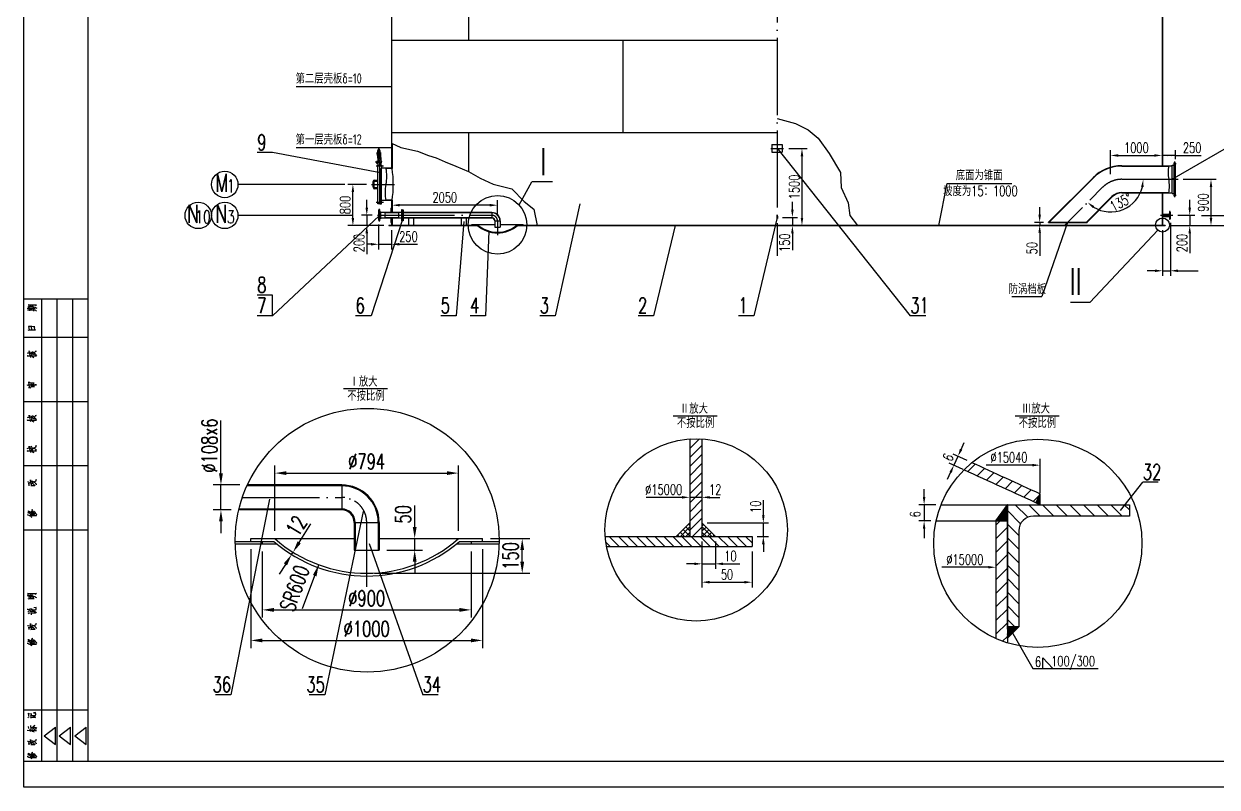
# Model space of a CAD drawing. Extents: x -15084 to 90401, y -39089 to 9274.
# Drawn here: x 56801 to 75370, y -14575 to -2695 of the extents above; entities that cross this region are included whole.
import ezdxf

# ---------------------------------------------------------------- set-up
doc = ezdxf.new("R2010")
doc.units = 0
doc.header["$LTSCALE"] = 40
doc.header["$MEASUREMENT"] = 0
doc.linetypes.add('DASHDOT-M', pattern=[36, 30, -3, 0, -3])
doc.linetypes.add('DASHDOT-S', pattern=[14, 10, -2, 0, -2])
doc.layers.get('0').update_dxf_attribs({"linetype": 'CONTINUOUS'})
for name, color, linetype in [('CDR_DIM', 7, 'CONTINUOUS'), ('CDR_DWG1', 4, 'CONTINUOUS'), ('CDR_DWG2', 2, 'CONTINUOUS'), ('CDR_DWG3', 1, 'DASHDOT-M'), ('CDR_TEXT', 7, 'CONTINUOUS')]:
    doc.layers.add(name, color=color, linetype=linetype)
doc.styles.add('HZ', font='romans.shx', dxfattribs={"width": 0.7, "height": 160, "bigfont": 'HZ.shx'})
pattern_1 = [(45, (21758.69, -14633.43), (-106.066, 106.066), [])]
pattern_2 = [(45, (21758.68667, -14633.43083), (-0.07071067812, 0.07071067812), []), (135, (21758.68667, -14633.43083), (-0.07071067812, -0.07071067812), [])]

# ---------------------------------------------------------------- blocks, each defined once
blk = doc.blocks.new('TUQA')
at = {"color": 4, "linetype": 'Continuous'}
for p, q in [((-25, 180), (0, 180)), ((-18, 0), (-18, 180)), ((0, 165), (-24.85, 165)), ((0, 140), (-24.85, 140)), ((0, 115), (-24.85, 115)), ((0, 90), (-24.85, 90)), ((0, 20), (-24.85, 20)), ((0, 0), (-25, 0))]:
    blk.add_line(p, q, dxfattribs=at)
at = {"color": 7, "linetype": 'Continuous'}
for p, q in [((-12, 0), (-12, 180)), ((-6, 0), (-6, 180))]:
    blk.add_line(p, q, dxfattribs=at)
at = {"color": 1, "linetype": 'Continuous'}
for p, q in [((-17.08, 10), (-12.71, 13.35)), ((-17.08, 10), (-12.71, 6.65)), ((-12.71, 6.65), (-12.71, 13.35)), ((-11.26, 10), (-6.89, 13.35)), ((-11.26, 10), (-6.89, 6.65)), ((-6.89, 6.65), (-6.89, 13.35)), ((-5.11, 10), (-0.75, 13.35)), ((-5.11, 10), (-0.75, 6.65)), ((-0.75, 6.65), (-0.75, 13.35))]:
    blk.add_line(p, q, dxfattribs=at)
at = {"color": 7, "linetype": 'Continuous'}
for points in [[(-23.7, 176.39), (-23.53, 176.44), (-23.53, 176.44), (-21.25, 176.36)], [(-23.3, 176.96), (-22.98, 177.03), (-22.98, 177.03), (-22.33, 177.03), (-22.33, 177.03), (-21.63, 177.01), (-21.63, 177.01), (-21.2, 176.96), (-21.2, 176.96), (-20.73, 176.83), (-20.73, 176.83), (-20.44, 176.69), (-20.44, 176.69), (-20, 176.41)], [(-22.95, 177.03), (-23.09, 177.78), (-23.09, 177.78), (-23.18, 177.7), (-23.18, 177.7), (-22.27, 177.7), (-22.27, 177.7), (-22.22, 177.7), (-22.22, 177.7), (-20.9, 177.73), (-20.9, 177.73), (-20.41, 177.7), (-20.41, 177.7), (-20.12, 177.68), (-20.12, 177.68), (-20.03, 177.65), (-20.03, 177.65), (-20.41, 177.28), (-20.41, 177.28), (-20.15, 177.63)], [(-22.74, 175.3), (-22.92, 176.76)], [(-22.22, 177.06), (-22.3, 177.48)], [(-21.46, 177.01), (-21.46, 177.06), (-21.46, 177.06), (-21.55, 177.45)], [(-21.08, 175.22), (-21.31, 176.76), (-21.31, 176.76), (-21.34, 176.69), (-21.34, 176.69), (-21.25, 176.59)], [(-20.99, 176.19), (-20.64, 176.46), (-20.64, 176.46), (-20.5, 176.46), (-20.5, 176.46), (-20.76, 176.36)], [(-23.53, 175.69), (-23.35, 175.74), (-23.35, 175.74), (-21.17, 175.74)], [(-22.25, 175.77), (-22.33, 176.21)], [(-21.75, 175.79), (-21.84, 176.19)], [(-20.9, 175.79), (-20.76, 175.77), (-20.76, 175.77), (-20.47, 175.57), (-20.47, 175.57), (-20.26, 175.4), (-20.26, 175.4), (-20.12, 175.22)], [(-23.27, 167.87), (-22.98, 167.92), (-22.98, 167.92), (-22.33, 167.94), (-22.33, 167.94), (-21.66, 167.97), (-21.66, 167.97), (-21.57, 167.97), (-21.57, 167.97), (-21.11, 167.97), (-21.11, 167.97), (-20.5, 167.97), (-20.5, 167.97), (-20.7, 167.97), (-20.7, 167.97), (-20.88, 168.93), (-20.88, 168.93), (-20.67, 169.13), (-20.67, 169.13), (-20.93, 169.18), (-20.93, 169.18), (-21.28, 169.18), (-21.28, 169.18), (-21.95, 169.21), (-21.95, 169.21), (-22.65, 169.23), (-22.65, 169.23), (-23.24, 169.23), (-23.24, 169.23), (-23.15, 169.26), (-23.15, 169.26), (-22.95, 167.94)], [(-21.9, 167.97), (-22.07, 168.93), (-22.07, 168.93), (-22.1, 168.83), (-22.1, 168.83), (-21.98, 168.61)], [(-23.65, 157.77), (-23.5, 157.87), (-23.5, 157.87), (-23.53, 157.84), (-23.53, 157.84), (-20.09, 157.84), (-20.09, 157.84), (-20.35, 157.82), (-20.35, 157.82), (-20.64, 157.84)], [(-23.59, 158.83), (-23.3, 159.01), (-23.3, 159.01), (-23.18, 159.03), (-23.18, 159.03), (-23.09, 159.01)], [(-22.65, 158.41), (-22.89, 159.8), (-22.89, 159.8), (-22.92, 159.7), (-22.92, 159.7), (-22.83, 159.5)], [(-22.68, 158.91), (-22.51, 158.88), (-22.51, 158.88), (-21.81, 158.46), (-21.81, 158.46), (-21.78, 158.41), (-21.78, 158.41), (-21.98, 159.18)], [(-22.62, 158.21), (-22.45, 157.25)], [(-22.42, 157.87), (-21.95, 157.64), (-21.95, 157.64), (-21.6, 157.47), (-21.6, 157.47), (-21.34, 157.32), (-21.34, 157.32), (-21.08, 157.12)], [(-22.36, 159.33), (-22.22, 159.3), (-22.22, 159.3), (-21.78, 159.01), (-21.78, 159.01), (-21.75, 158.98), (-21.75, 158.98), (-21.46, 158.76), (-21.46, 158.76), (-21.17, 158.51), (-21.17, 158.51), (-20.9, 158.24)], [(-22.22, 157.87), (-21.87, 158.19)], [(-21.78, 159.5), (-21.57, 159.43), (-21.57, 159.43), (-21.11, 159.13), (-21.11, 159.13), (-20.82, 158.83), (-20.82, 158.83), (-20.5, 158.51), (-20.5, 158.51), (-20.26, 158.24), (-20.26, 158.24), (-20.09, 158.02)], [(-20.99, 159.03), (-20.5, 159.53), (-20.5, 159.53), (-20.26, 159.63), (-20.26, 159.63), (-20.55, 159.48)], [(-23.68, 146.41), (-23.38, 146.56), (-23.38, 146.56), (-23.18, 146.61)], [(-23.18, 145.52), (-22.92, 145.52), (-22.92, 145.52), (-22.71, 145.47), (-22.71, 145.47), (-22.51, 145.42), (-22.51, 145.42), (-22.36, 145.37)], [(-22.86, 145.52), (-23.03, 147.75), (-23.03, 147.75), (-23.12, 147.7), (-23.12, 147.7), (-22.65, 147.4)], [(-22.77, 146.51), (-22.71, 146.56), (-22.71, 146.56), (-20.06, 146.54), (-20.06, 146.54), (-20.32, 146.49), (-20.32, 146.49), (-20.64, 146.54)], [(-21.2, 147.11), (-21.05, 147.21), (-21.05, 147.21), (-22.45, 147.36), (-22.45, 147.36), (-22.33, 147.4), (-22.33, 147.4), (-22.13, 145.84)], [(-22.39, 145.74), (-22.13, 145.79), (-22.13, 145.79), (-20.85, 145.89), (-20.85, 145.89), (-21.08, 145.87), (-21.08, 145.87), (-21.2, 147.11), (-21.2, 147.11), (-21.23, 146.96), (-21.23, 146.96), (-21.17, 146.69)], [(-21.66, 146.09), (-21.78, 146.98)], [(-22.65, 133.41), (-22.89, 134.8), (-22.89, 134.8), (-22.92, 134.7), (-22.92, 134.7), (-22.83, 134.5)], [(-20.99, 134.03), (-20.5, 134.53), (-20.5, 134.53), (-20.26, 134.63), (-20.26, 134.63), (-20.55, 134.48)], [(-23.65, 132.77), (-23.5, 132.87), (-23.5, 132.87), (-23.53, 132.84), (-23.53, 132.84), (-20.09, 132.84), (-20.09, 132.84), (-20.35, 132.82), (-20.35, 132.82), (-20.64, 132.84)], [(-23.59, 133.83), (-23.3, 134.01), (-23.3, 134.01), (-23.18, 134.03), (-23.18, 134.03), (-23.09, 134.01)], [(-22.68, 133.91), (-22.51, 133.88), (-22.51, 133.88), (-21.81, 133.46), (-21.81, 133.46), (-21.78, 133.41), (-21.78, 133.41), (-21.98, 134.18)], [(-22.62, 133.21), (-22.45, 132.25)], [(-22.42, 132.87), (-21.95, 132.64), (-21.95, 132.64), (-21.6, 132.47), (-21.6, 132.47), (-21.34, 132.32), (-21.34, 132.32), (-21.08, 132.12)], [(-22.36, 134.33), (-22.22, 134.3), (-22.22, 134.3), (-21.78, 134.01), (-21.78, 134.01), (-21.75, 133.98), (-21.75, 133.98), (-21.46, 133.76), (-21.46, 133.76), (-21.17, 133.51), (-21.17, 133.51), (-20.9, 133.24)], [(-22.22, 132.87), (-21.87, 133.19)], [(-21.78, 134.5), (-21.57, 134.43), (-21.57, 134.43), (-21.11, 134.13), (-21.11, 134.13), (-20.82, 133.83), (-20.82, 133.83), (-20.5, 133.51), (-20.5, 133.51), (-20.26, 133.24), (-20.26, 133.24), (-20.09, 133.02)], [(-23.65, 121.81), (-23.38, 121.96), (-23.38, 121.96), (-23.21, 122.01), (-23.21, 122.01), (-23.03, 122.01)], [(-23.65, 120.79), (-23.47, 120.92), (-23.47, 120.92), (-23.53, 120.87), (-23.53, 120.87), (-20.09, 120.87), (-20.09, 120.87), (-20.29, 120.82), (-20.29, 120.82), (-20.58, 120.87)], [(-22.71, 121.44), (-22.92, 122.7), (-22.92, 122.7), (-22.95, 122.6), (-22.95, 122.6), (-22.89, 122.48)], [(-22.68, 121.21), (-22.48, 120.27)], [(-22.51, 122.23), (-22.19, 122.53), (-22.19, 122.53), (-22.04, 122.6), (-22.04, 122.6), (-21.87, 122.7)], [(-22.51, 121.76), (-22.27, 121.74), (-22.27, 121.74), (-21.87, 121.49), (-21.87, 121.49), (-21.57, 121.31), (-21.57, 121.31), (-21.46, 121.21)], [(-22.48, 120.87), (-22.07, 120.72), (-22.07, 120.72), (-21.72, 120.55), (-21.72, 120.55), (-21.4, 120.37), (-21.4, 120.37), (-21.11, 120.17)], [(-22.33, 120.89), (-21.95, 121.24)], [(-22.07, 122.21), (-21.84, 122.23), (-21.84, 122.23), (-21.43, 122.08), (-21.43, 122.08), (-21.11, 121.93), (-21.11, 121.93), (-20.85, 121.76), (-20.85, 121.76), (-20.64, 121.61), (-20.64, 121.61), (-20.44, 121.46), (-20.44, 121.46), (-20.26, 121.29), (-20.26, 121.29), (-20.09, 121.07)], [(-21.66, 121.54), (-21.6, 121.61), (-21.6, 121.61), (-20.26, 122.48), (-20.26, 122.48), (-20.23, 122.95), (-20.23, 122.95), (-20.32, 122.5), (-20.32, 122.5), (-20.44, 122.38)], [(-23.62, 108.88), (-23.27, 108.83), (-23.27, 108.83), (-22.8, 108.68), (-22.8, 108.68), (-22.3, 108.49), (-22.3, 108.49), (-21.98, 108.34), (-21.98, 108.34), (-21.75, 108.24), (-21.75, 108.24), (-21.55, 108.14)], [(-22.95, 107.25), (-23.09, 108.24), (-23.09, 108.24), (-23.18, 108.14), (-23.18, 108.14), (-22.16, 108.02), (-22.16, 108.02), (-22.16, 108.14), (-22.16, 108.14), (-22.04, 107.4), (-22.04, 107.4), (-22.3, 107.35), (-22.3, 107.35), (-21.98, 107.4), (-21.98, 107.4), (-20.67, 107.37)], [(-22.25, 108.49), (-22.42, 109.6), (-22.42, 109.6), (-22.45, 109.48), (-22.45, 109.48), (-22.39, 109.28)], [(-22.3, 109.11), (-22.13, 109.11), (-22.13, 109.11), (-21.66, 109.01), (-21.66, 109.01), (-21.4, 108.91), (-21.4, 108.91), (-21.17, 108.81), (-21.17, 108.81), (-20.96, 108.68), (-20.96, 108.68), (-20.76, 108.54), (-20.76, 108.54), (-20.55, 108.36), (-20.55, 108.36), (-20.41, 108.16), (-20.41, 108.16), (-20.26, 107.97), (-20.26, 107.97), (-20.2, 107.82), (-20.2, 107.82), (-20.15, 107.67)], [(-21.87, 108.36), (-21.84, 108.44), (-21.84, 108.44), (-20.26, 109.21), (-20.26, 109.21), (-20.23, 109.68), (-20.23, 109.68), (-20.32, 109.23), (-20.32, 109.23), (-20.5, 109.11)], [(-20.55, 107.3), (-21.34, 108.07)], [(-23.06, 96.71), (-23.03, 96.81), (-23.03, 96.81), (-23.15, 97.55), (-23.15, 97.55), (-23.21, 97.5), (-23.21, 97.5), (-22.8, 97.26), (-22.8, 97.26), (-22.45, 97.03), (-22.45, 97.03), (-22.22, 96.83), (-22.22, 96.83), (-22.01, 96.61), (-22.01, 96.61), (-21.81, 96.39), (-21.81, 96.39), (-21.69, 96.24)], [(-22.77, 96.61), (-22.74, 96.71), (-22.74, 96.71), (-21.69, 97.68), (-21.69, 97.68), (-21.72, 98), (-21.72, 98), (-21.72, 97.68), (-21.72, 97.68), (-21.84, 97.55)], [(-23.68, 96.04), (-23.5, 96.02), (-23.5, 96.02), (-23.03, 95.79), (-23.03, 95.79), (-22.98, 95.79), (-22.98, 95.79), (-22.62, 95.59), (-22.62, 95.59), (-22.33, 95.42), (-22.33, 95.42), (-22.1, 95.25), (-22.1, 95.25), (-21.9, 95.1)], [(-23.62, 96.93), (-23.18, 96.76), (-23.18, 96.76), (-22.83, 96.61), (-22.83, 96.61), (-22.57, 96.44), (-22.57, 96.44), (-22.51, 96.41), (-22.51, 96.41), (-22.3, 96.29)], [(-22.68, 95.69), (-20.12, 95.69), (-20.12, 95.69), (-20.35, 95.64), (-20.35, 95.64), (-20.79, 95.69)], [(-22.6, 96.07), (-20.9, 96.07), (-20.9, 96.07), (-21.11, 96.04), (-21.11, 96.04), (-21.25, 96.07)], [(-21.98, 97.03), (-21.9, 97.01), (-21.9, 97.01), (-21.87, 96.98), (-21.87, 96.98), (-21.63, 96.74), (-21.63, 96.74), (-21.43, 96.54), (-21.43, 96.54), (-21.28, 96.36)], [(-21.63, 97.23), (-21.52, 97.18), (-21.52, 97.18), (-21.46, 97.16), (-21.46, 97.16), (-21.17, 96.88), (-21.17, 96.88), (-21.14, 96.83), (-21.14, 96.83), (-20.99, 96.69), (-20.99, 96.69), (-20.85, 96.49), (-20.85, 96.49), (-20.7, 96.29)], [(-21.28, 97.45), (-21.08, 97.38), (-21.08, 97.38), (-20.79, 97.11), (-20.79, 97.11), (-20.55, 96.86), (-20.55, 96.86), (-20.41, 96.61), (-20.41, 96.61), (-20.23, 96.36), (-20.23, 96.36), (-20.12, 96.14), (-20.12, 96.14), (-20.06, 95.97)], [(-23.27, 64.61), (-23.3, 64.63), (-23.3, 64.63), (-23.38, 65.55), (-23.38, 65.55), (-23.5, 65.4), (-23.5, 65.4), (-23.3, 65.4), (-23.3, 65.4), (-21.14, 65.38), (-21.14, 65.38), (-20.73, 65.38), (-20.73, 65.38), (-20.44, 65.38), (-20.44, 65.38), (-20.12, 65.33), (-20.12, 65.33), (-20.64, 64.91)], [(-22.42, 64.61), (-22.42, 64.66), (-22.42, 64.66), (-22.54, 65.21), (-22.54, 65.21), (-22.57, 65.13), (-22.57, 65.13), (-22.54, 65.06)], [(-21.69, 64.56), (-21.72, 64.61), (-21.72, 64.61), (-21.81, 65.18), (-21.81, 65.18), (-21.84, 65.08), (-21.84, 65.08), (-21.75, 64.98)], [(-23.59, 64.51), (-23.27, 64.59), (-23.27, 64.59), (-22.6, 64.59), (-22.6, 64.59), (-22.04, 64.56), (-22.04, 64.56), (-21.6, 64.49), (-21.6, 64.49), (-21.2, 64.36), (-21.2, 64.36), (-20.76, 64.16), (-20.76, 64.16), (-20.44, 63.97), (-20.44, 63.97), (-20.2, 63.74), (-20.2, 63.74), (-20.15, 63.67)], [(-23.27, 63.3), (-22.95, 63.37), (-22.95, 63.37), (-21.02, 63.4), (-21.02, 63.4), (-21.25, 63.35), (-21.25, 63.35), (-21.28, 63.4), (-21.28, 63.4), (-21.37, 63.82), (-21.37, 63.82), (-21.11, 63.97), (-21.11, 63.97), (-21.23, 63.99), (-21.23, 63.99), (-22.19, 64.02), (-22.19, 64.02), (-23.15, 64.02), (-23.15, 64.02), (-23.03, 64.06), (-23.03, 64.06), (-23, 63.97), (-23, 63.97), (-22.95, 63.4)], [(-22.16, 63.42), (-22.25, 63.79), (-22.25, 63.79), (-22.25, 63.77)], [(-23.65, 59.28), (-23.47, 59.3), (-23.47, 59.3), (-22.57, 58.98)], [(-23.44, 58.36), (-23.38, 58.41), (-23.38, 58.41), (-23.03, 58.66), (-23.03, 58.66), (-22.8, 58.68)], [(-23.24, 57.45), (-22.95, 57.77), (-22.95, 57.77), (-22.8, 57.84), (-22.8, 57.84), (-22.98, 57.74)], [(-22.68, 58.34), (-22.51, 58.39), (-22.51, 58.39), (-21.57, 58.41), (-21.57, 58.41), (-21.75, 58.36), (-21.75, 58.36), (-21.87, 59.33), (-21.87, 59.33), (-21.87, 59.26), (-21.87, 59.26), (-22.68, 59.33), (-22.68, 59.33), (-22.65, 59.38), (-22.65, 59.38), (-22.51, 58.41)], [(-22.04, 57.1), (-22.01, 57.2), (-22.01, 57.2), (-22.16, 57.87), (-22.16, 57.87), (-22.22, 57.77), (-22.22, 57.77), (-20.47, 57.74), (-20.47, 57.74), (-20.47, 57.72), (-20.47, 57.72), (-21.28, 58.29)], [(-21.72, 58.98), (-21.52, 59.01), (-21.52, 59.01), (-20.64, 58.98), (-20.64, 58.98), (-20.41, 59.01), (-20.41, 59.01), (-20.29, 59.08), (-20.29, 59.08), (-20.26, 59.18), (-20.26, 59.18), (-20.26, 59.85), (-20.26, 59.85), (-21.08, 59.8)], [(-21.69, 58.66), (-21.43, 58.64), (-21.43, 58.64), (-21.08, 58.56), (-21.08, 58.56), (-20.7, 58.39), (-20.7, 58.39), (-20.5, 58.24), (-20.5, 58.24), (-20.23, 58.02), (-20.23, 58.02), (-20.06, 57.82)], [(-23.62, 52.93), (-23.27, 52.88), (-23.27, 52.88), (-22.8, 52.73), (-22.8, 52.73), (-22.3, 52.54), (-22.3, 52.54), (-21.98, 52.39), (-21.98, 52.39), (-21.75, 52.29), (-21.75, 52.29), (-21.55, 52.19)], [(-22.95, 51.3), (-23.09, 52.29), (-23.09, 52.29), (-23.18, 52.19), (-23.18, 52.19), (-22.16, 52.07), (-22.16, 52.07), (-22.16, 52.19), (-22.16, 52.19), (-22.04, 51.45), (-22.04, 51.45), (-22.3, 51.4), (-22.3, 51.4), (-21.98, 51.45), (-21.98, 51.45), (-20.67, 51.42)], [(-22.25, 52.54), (-22.42, 53.65), (-22.42, 53.65), (-22.45, 53.53), (-22.45, 53.53), (-22.39, 53.33)], [(-22.3, 53.16), (-22.13, 53.16), (-22.13, 53.16), (-21.66, 53.06), (-21.66, 53.06), (-21.4, 52.96), (-21.4, 52.96), (-21.17, 52.86), (-21.17, 52.86), (-20.96, 52.73), (-20.96, 52.73), (-20.76, 52.59), (-20.76, 52.59), (-20.55, 52.41), (-20.55, 52.41), (-20.41, 52.21), (-20.41, 52.21), (-20.26, 52.02), (-20.26, 52.02), (-20.2, 51.87), (-20.2, 51.87), (-20.15, 51.72)], [(-21.87, 52.41), (-21.84, 52.49), (-21.84, 52.49), (-20.26, 53.26), (-20.26, 53.26), (-20.23, 53.73), (-20.23, 53.73), (-20.32, 53.28), (-20.32, 53.28), (-20.5, 53.16)], [(-20.55, 51.35), (-21.34, 52.12)], [(-23.62, 46.93), (-23.18, 46.76), (-23.18, 46.76), (-22.83, 46.61), (-22.83, 46.61), (-22.57, 46.44), (-22.57, 46.44), (-22.51, 46.41), (-22.51, 46.41), (-22.3, 46.29)], [(-23.06, 46.71), (-23.03, 46.81), (-23.03, 46.81), (-23.15, 47.55), (-23.15, 47.55), (-23.21, 47.5), (-23.21, 47.5), (-22.8, 47.26), (-22.8, 47.26), (-22.45, 47.03), (-22.45, 47.03), (-22.22, 46.83), (-22.22, 46.83), (-22.01, 46.61), (-22.01, 46.61), (-21.81, 46.39), (-21.81, 46.39), (-21.69, 46.24)], [(-22.77, 46.61), (-22.74, 46.71), (-22.74, 46.71), (-21.69, 47.68), (-21.69, 47.68), (-21.72, 48), (-21.72, 48), (-21.72, 47.68), (-21.72, 47.68), (-21.84, 47.55)], [(-21.98, 47.03), (-21.9, 47.01), (-21.9, 47.01), (-21.87, 46.98), (-21.87, 46.98), (-21.63, 46.74), (-21.63, 46.74), (-21.43, 46.54), (-21.43, 46.54), (-21.28, 46.36)], [(-21.63, 47.23), (-21.52, 47.18), (-21.52, 47.18), (-21.46, 47.16), (-21.46, 47.16), (-21.17, 46.88), (-21.17, 46.88), (-21.14, 46.83), (-21.14, 46.83), (-20.99, 46.69), (-20.99, 46.69), (-20.85, 46.49), (-20.85, 46.49), (-20.7, 46.29)], [(-21.28, 47.45), (-21.08, 47.38), (-21.08, 47.38), (-20.79, 47.11), (-20.79, 47.11), (-20.55, 46.86), (-20.55, 46.86), (-20.41, 46.61), (-20.41, 46.61), (-20.23, 46.36), (-20.23, 46.36), (-20.12, 46.14), (-20.12, 46.14), (-20.06, 45.97)], [(-23.68, 46.04), (-23.5, 46.02), (-23.5, 46.02), (-23.03, 45.79), (-23.03, 45.79), (-22.98, 45.79), (-22.98, 45.79), (-22.62, 45.59), (-22.62, 45.59), (-22.33, 45.42), (-22.33, 45.42), (-22.1, 45.25), (-22.1, 45.25), (-21.9, 45.1)], [(-22.68, 45.69), (-20.12, 45.69), (-20.12, 45.69), (-20.35, 45.64), (-20.35, 45.64), (-20.79, 45.69)], [(-22.6, 46.07), (-20.9, 46.07), (-20.9, 46.07), (-21.11, 46.04), (-21.11, 46.04), (-21.25, 46.07)], [(-23.03, 17.77), (-23.18, 18.76), (-23.18, 18.76), (-23.27, 18.7), (-23.27, 18.7), (-22.22, 18.57), (-22.22, 18.57), (-22.22, 18.7), (-22.22, 18.7), (-22.13, 17.86)], [(-22.45, 17.81), (-22.01, 17.86), (-22.01, 17.86), (-21.02, 17.86), (-21.02, 17.86), (-20.7, 17.88), (-20.7, 17.88), (-20.55, 17.92), (-20.55, 17.92), (-20.47, 17.99), (-20.47, 17.99), (-20.41, 18.09), (-20.41, 18.09), (-20.38, 18.27), (-20.38, 18.27), (-20.35, 18.46), (-20.35, 18.46), (-20.44, 19), (-20.44, 19), (-21.2, 18.96), (-21.2, 18.96), (-20.44, 18.96)], [(-23.38, 17.04), (-23.15, 17.29), (-23.15, 17.29), (-23.03, 17.36), (-23.03, 17.36), (-22.89, 17.36), (-22.89, 17.36), (-23.09, 17.34)], [(-22.13, 16.8), (-22.27, 17.36), (-22.27, 17.36), (-22.36, 17.27), (-22.36, 17.27), (-20.67, 17.23), (-20.67, 17.23), (-20.5, 17.14), (-20.5, 17.14), (-21.31, 17.66)], [(-22.13, 12.59), (-22.33, 13.99)], [(-21.55, 13.5), (-20.96, 13.88), (-20.96, 13.88), (-20.73, 13.95), (-20.73, 13.95), (-21.11, 13.8)], [(-23.65, 12.12), (-20.58, 12.09), (-20.58, 12.09), (-20.03, 12.05), (-20.03, 12.05), (-20.32, 12.03), (-20.32, 12.03), (-20.64, 12.07)], [(-23, 12.78), (-23.18, 13.65)], [(-22.39, 11.62), (-22.57, 12.55)], [(-22.36, 12.12), (-22.01, 12.01), (-22.01, 12.01), (-21.6, 11.83), (-21.6, 11.83), (-21.23, 11.64), (-21.23, 11.64), (-20.93, 11.47)], [(-22.13, 13.15), (-21.95, 13.22), (-21.95, 13.22), (-20.5, 13.22), (-20.5, 13.22), (-20.17, 13.19), (-20.17, 13.19), (-20.06, 13.17), (-20.06, 13.17), (-20.52, 12.76), (-20.52, 12.76), (-20.12, 13.17)], [(-22.07, 12.16), (-21.69, 12.48)], [(-21.66, 12.87), (-21.55, 12.85), (-21.55, 12.85), (-20.67, 12.4)], [(-23.62, 7.91), (-23.27, 7.86), (-23.27, 7.86), (-22.8, 7.73), (-22.8, 7.73), (-22.3, 7.56), (-22.3, 7.56), (-21.98, 7.43), (-21.98, 7.43), (-21.75, 7.35), (-21.75, 7.35), (-21.55, 7.26)], [(-22.95, 6.48), (-23.09, 7.35), (-23.09, 7.35), (-23.18, 7.26), (-23.18, 7.26), (-22.16, 7.15), (-22.16, 7.15), (-22.16, 7.26), (-22.16, 7.26), (-22.04, 6.61), (-22.04, 6.61), (-22.3, 6.57), (-22.3, 6.57), (-21.98, 6.61), (-21.98, 6.61), (-20.67, 6.59)], [(-22.25, 7.56), (-22.42, 8.53), (-22.42, 8.53), (-22.45, 8.42), (-22.45, 8.42), (-22.39, 8.25)], [(-22.3, 8.1), (-22.13, 8.1), (-22.13, 8.1), (-21.66, 8.01), (-21.66, 8.01), (-21.4, 7.93), (-21.4, 7.93), (-21.17, 7.84), (-21.17, 7.84), (-20.96, 7.73), (-20.96, 7.73), (-20.76, 7.6), (-20.76, 7.6), (-20.55, 7.45), (-20.55, 7.45), (-20.41, 7.28), (-20.41, 7.28), (-20.26, 7.11), (-20.26, 7.11), (-20.2, 6.98), (-20.2, 6.98), (-20.15, 6.85)], [(-21.87, 7.45), (-21.84, 7.52), (-21.84, 7.52), (-20.26, 8.19), (-20.26, 8.19), (-20.23, 8.6), (-20.23, 8.6), (-20.32, 8.21), (-20.32, 8.21), (-20.5, 8.1)], [(-20.55, 6.53), (-21.34, 7.19)], [(-23.68, 1.91), (-23.5, 1.88), (-23.5, 1.88), (-23.03, 1.69), (-23.03, 1.69), (-22.98, 1.69), (-22.98, 1.69), (-22.62, 1.52), (-22.62, 1.52), (-22.33, 1.37), (-22.33, 1.37), (-22.1, 1.22), (-22.1, 1.22), (-21.9, 1.09)], [(-23.62, 2.68), (-23.18, 2.53), (-23.18, 2.53), (-22.83, 2.4), (-22.83, 2.4), (-22.57, 2.25), (-22.57, 2.25), (-22.51, 2.23), (-22.51, 2.23), (-22.3, 2.12)], [(-23.06, 2.49), (-23.03, 2.58), (-23.03, 2.58), (-23.15, 3.22), (-23.15, 3.22), (-23.21, 3.18), (-23.21, 3.18), (-22.8, 2.96), (-22.8, 2.96), (-22.45, 2.77), (-22.45, 2.77), (-22.22, 2.6), (-22.22, 2.6), (-22.01, 2.4), (-22.01, 2.4), (-21.81, 2.21), (-21.81, 2.21), (-21.69, 2.08)], [(-22.77, 2.4), (-22.74, 2.49), (-22.74, 2.49), (-21.69, 3.33), (-21.69, 3.33), (-21.72, 3.61), (-21.72, 3.61), (-21.72, 3.33), (-21.72, 3.33), (-21.84, 3.22)], [(-22.68, 1.6), (-20.12, 1.6), (-20.12, 1.6), (-20.35, 1.56), (-20.35, 1.56), (-20.79, 1.6)], [(-22.6, 1.93), (-20.9, 1.93), (-20.9, 1.93), (-21.11, 1.91), (-21.11, 1.91), (-21.25, 1.93)], [(-21.98, 2.77), (-21.9, 2.75), (-21.9, 2.75), (-21.87, 2.73), (-21.87, 2.73), (-21.63, 2.51), (-21.63, 2.51), (-21.43, 2.34), (-21.43, 2.34), (-21.28, 2.19)], [(-21.63, 2.94), (-21.52, 2.9), (-21.52, 2.9), (-21.46, 2.88), (-21.46, 2.88), (-21.17, 2.64), (-21.17, 2.64), (-21.14, 2.6), (-21.14, 2.6), (-20.99, 2.47), (-20.99, 2.47), (-20.85, 2.29), (-20.85, 2.29), (-20.7, 2.12)], [(-21.28, 3.14), (-21.08, 3.07), (-21.08, 3.07), (-20.79, 2.83), (-20.79, 2.83), (-20.55, 2.62), (-20.55, 2.62), (-20.41, 2.4), (-20.41, 2.4), (-20.23, 2.19), (-20.23, 2.19), (-20.12, 1.99), (-20.12, 1.99), (-20.06, 1.84)]]:
    blk.add_lwpolyline(points, dxfattribs=at)
blk = doc.blocks.new('JB582-1')
at = {"layer": 'CDR_DWG1'}
for p, q in [((18, 459), (13, 369)), ((43, 485), (18, 485)), ((18, 485), (18, 459)), ((18, 459), (68, 459)), ((23, 517), (63, 517)), ((23, 485), (23, 517)), ((63, 501), (23, 501)), ((33, 485), (33, 535)), ((33, 535), (53, 535)), ((33, 459), (33, 381)), ((68, 485), (43, 485)), ((53, 535), (53, 485)), ((53, 459), (53, 366)), ((68, 459), (54, 327)), ((63, 517), (63, 485)), ((68, 459), (68, 485)), ((11, 320), (10, 295)), ((33, 335), (33, 295)), ((53, 295), (53, 335))]:
    blk.add_line(p, q, dxfattribs=at)
for centre, radius, start, end in [((42, 344), 38.4, 102.5288, 257.4712), ((46, 345), 22.5, 70.56, 236.3099), ((43, 335), 10, 0, 180), ((43, 343), 20, 299.4471, 7.4228), ((43, 345), 40, 284.4479, 1.8123), ((73, 346), 10, 0, 180)]:
    blk.add_arc(centre, radius, start, end, dxfattribs=at)

msp = doc.modelspace()

# ---------------------------------------------------------------- hatches: boundary and pattern name
h = msp.add_hatch()
h.set_pattern_fill('ANSI31', color=256, scale=800, style=0)
h.set_pattern_definition([(45, (56801.11, -14574.65), (-70.7107, 70.7107), [])])
h.paths.add_polyline_path([(67352, -9153, 0.03302), (67164, -9154), (67164, -10064), (67352, -10064)])
h.paths.add_polyline_path([(67352, -10064), (67164, -10064), (67164, -10673), (67352, -10673)])
h = msp.add_hatch()
h.set_pattern_fill('ANSI31', color=256, scale=1200, style=0)
h.set_pattern_definition(pattern_1)
h.paths.add_polyline_path([(71553, -9525, 0.025548), (71430, -9637, -0.000675), (72550, -10149), (72613, -10011, 0.000639)])
h = msp.add_hatch()
h.set_pattern_fill('ANSI37', color=256, scale=100, style=0)
h.set_pattern_definition([(45, (91812.3, -14574.652), (-8.838835, 8.838835), []), (135, (91812.3, -14574.652), (-8.838835, -8.838835), [])])
h.paths.add_polyline_path([(72613, -10011), (72550, -10149, -0.000038), (72613, -10179)])
h = msp.add_hatch()
h.set_pattern_fill('ANSI37', color=256, scale=0.8, style=0)
h.set_pattern_definition(pattern_2)
h.paths.add_polyline_path([(71927, -10432), (72106, -10432), (72106, -10179)])
h = msp.add_hatch()
h.set_pattern_fill('ANSI31', color=256, scale=1200, angle=90, style=0)
h.set_pattern_definition([(135, (48372.3, -16658.04), (-106.066, -106.066), [])])
h.paths.add_polyline_path([(72512, -10356), (74007, -10356), (74007, -10179), (72106, -10179), (72106, -12080), (72284, -12080), (72284, -10584, -0.414214)])
h = msp.add_hatch()
h.set_pattern_fill('ANSI37', color=256, scale=480, style=0)
h.set_pattern_definition([(45, (57503.224, -14331.35), (-42.4264, 42.4264), []), (135, (57503.224, -14331.35), (-42.4264, -42.4264), [])])
h.paths.add_polyline_path([(67164, -10462), (66954, -10673), (67164, -10673)])
h.paths.add_polyline_path([(67352, -10462), (67352, -10673), (67562, -10673)])
h = msp.add_hatch()
h.set_pattern_fill('ANSI31', color=256, scale=1200, style=0)
h.set_pattern_definition(pattern_1)
h.paths.add_polyline_path([(72106, -10432), (71927, -10432), (71927, -12261, 0.029577), (72106, -12328)])
h = msp.add_hatch()
h.set_pattern_fill('ANSI31', color=256, scale=800, angle=90, style=0)
h.set_pattern_definition([(135, (56801.11, -14574.65), (-70.7107, -70.7107), [])])
h.paths.add_polyline_path([(68132, -10829), (68132, -10673), (65848, -10673, 0.027736), (65868, -10829)])
h = msp.add_hatch()
h.set_pattern_fill('ANSI37', color=256, scale=0.8, style=0)
h.set_pattern_definition(pattern_2)
h.paths.add_polyline_path([(72284, -12080), (72106, -12080), (72106, -12257)])

# ---------------------------------------------------------------- linework, layer by layer
at = {"color": 4}
for p, q in [((57801, -14175), (57801, 8785)), ((90001, -14175), (57801, -14175))]:
    msp.add_line(p, q, dxfattribs=at)
for p, q in [((62522, -3676), (61036, -3676)), ((74668, -5114), (76442, -4085)), ((68522, -4168), (68807, -4247)), ((68807, -4247), (69004, -4346)), ((69004, -4346), (69162, -4474)), ((62522, -4625), (61036, -4625)), ((62522, -4550), (62667, -4618)), ((62667, -4618), (62925, -4676)), ((68516, -4626), (70595, -7237)), ((68703, -4634), (68989, -4634)), ((69162, -4474), (69330, -4711)), ((62925, -4676), (63098, -4745)), ((63098, -4745), (63219, -4781)), ((63219, -4781), (63356, -4844)), ((68909, -4754), (68909, -5714)), ((69330, -4711), (69508, -5007)), ((73712, -5034), (73712, -4661)), ((73832, -4743), (74392, -4743)), ((74722, -4743), (74522, -4743)), ((74522, -4817), (74522, -4823)), ((74722, -4800), (74722, -4663)), ((74722, -4743), (75121, -4743)), ((63356, -4844), (63525, -4908)), ((63525, -4908), (63719, -4992)), ((63719, -4992), (63903, -5097)), ((69508, -5007), (69518, -5244)), ((62131, -5194), (61841, -5194)), ((63903, -5097), (64103, -5192)), ((64103, -5192), (64393, -5260)), ((71038, -5834), (71167, -5178)), ((71167, -5178), (72175, -5178)), ((74841, -5114), (75354, -5114)), ((61921, -5714), (61921, -5314)), ((64393, -5260), (64588, -5460)), ((69518, -5244), (69627, -5481)), ((75274, -5234), (75274, -5714)), ((62137, -5554), (62137, -5434)), ((64051, -5517), (62651, -5517)), ((64171, -5681), (64171, -5437)), ((64588, -5460), (64735, -5581)), ((68760, -5586), (68760, -5466)), ((69627, -5481), (69656, -5678)), ((72608, -5666), (72608, -5546)), ((74943, -5554), (74943, -5434)), ((62222, -5674), (62057, -5674)), ((62137, -5674), (62137, -5834)), ((64735, -5581), (64788, -5834)), ((68608, -5706), (68840, -5706)), ((68760, -5706), (68760, -5834)), ((69656, -5678), (69775, -5834)), ((74758, -5674), (75023, -5674)), ((74943, -5674), (74943, -5834)), ((62402, -5834), (61841, -5834)), ((62402, -5834), (62057, -5834)), ((62322, -5817), (62322, -6205)), ((62522, -5906), (62522, -6205)), ((72667, -5786), (72528, -5786)), ((72608, -5786), (72608, -5826)), ((73040, -5786), (72643, -6939)), ((74522, -5906), (74522, -6618)), ((74642, -5789), (74642, -6618)), ((74642, -5834), (75354, -5834)), ((74642, -5834), (75665, -5834)), ((74642, -5834), (76174, -5834)), ((74642, -5834), (75023, -5834)), ((62137, -5954), (62137, -6278)), ((62202, -6125), (62137, -6125)), ((62322, -6125), (62522, -6125)), ((62642, -6125), (62925, -6125)), ((68760, -5954), (68760, -6219)), ((72608, -5946), (72608, -6305)), ((74943, -5954), (74943, -6263)), ((74402, -6538), (74282, -6538)), ((74522, -6538), (74642, -6538)), ((74762, -6538), (75073, -6538)), ((60672, -6916), (60432, -6916)), ((60672, -7237), (60672, -6916)), ((72174, -6939), (72643, -6939)), ((70835, -7237), (70595, -7237)), ((59868, -9691), (59868, -8869)), ((71386, -9317), (71435, -9208)), ((71480, -9492), (71263, -9393)), ((71336, -9426), (71273, -9565)), ((72614, -10000), (72614, -9467)), ((60707, -10586), (60707, -9567)), ((63564, -10586), (63564, -9567)), ((71417, -9630), (71200, -9531)), ((72493, -9563), (71773, -9563)), ((60887, -9687), (63384, -9687)), ((71223, -9674), (71170, -9789)), ((73867, -10270), (74213, -9830)), ((74453, -9830), (74213, -9830)), ((60161, -9871), (59748, -9871)), ((59868, -10260), (59868, -9871)), ((70810, -10059), (70810, -9939)), ((60623, -10092), (60024, -13137)), ((62883, -10526), (62883, -10192)), ((67044, -10064), (66484, -10064)), ((67352, -10064), (67164, -10064)), ((67164, -10103), (67164, -10144)), ((67352, -10103), (67352, -10144)), ((67472, -10064), (67631, -10064)), ((68308, -10342), (68308, -10109)), ((70994, -10179), (70730, -10179)), ((70810, -10179), (70810, -10432)), ((60026, -10260), (59748, -10260)), ((62082, -10286), (61483, -13137)), ((59868, -10440), (59868, -10620)), ((61085, -10765), (61265, -10479)), ((67432, -10462), (68388, -10462)), ((68308, -10673), (68308, -10462)), ((70917, -10432), (70730, -10432)), ((70810, -10552), (70810, -10697)), ((62883, -10886), (62883, -10706)), ((64060, -10706), (64676, -10706)), ((67352, -10753), (67352, -11179)), ((67352, -10753), (67352, -11465)), ((67562, -10753), (67562, -11179)), ((68212, -10673), (68388, -10673)), ((60331, -10870), (60331, -12411)), ((60511, -10906), (60511, -11936)), ((60967, -10954), (60990, -10918)), ((62176, -10785), (63007, -13137)), ((62450, -10886), (63003, -10886)), ((63760, -10906), (63760, -11936)), ((63940, -10870), (63940, -12411)), ((64556, -11066), (64556, -10886)), ((68132, -10909), (68132, -11465)), ((68308, -10793), (68308, -10913)), ((60872, -11107), (60776, -11260)), ((61139, -11794), (61389, -11113)), ((62883, -11066), (62883, -11246)), ((67232, -11099), (67112, -11099)), ((67352, -11099), (67562, -11099)), ((67682, -11099), (67940, -11099)), ((62255, -11246), (64676, -11246)), ((71807, -11152), (71087, -11152)), ((67472, -11385), (68012, -11385)), ((60691, -11816), (63580, -11816)), ((60511, -12291), (63760, -12291)), ((60024, -13137), (59784, -13137)), ((61483, -13137), (61243, -13137)), ((63247, -13137), (63007, -13137))]:
    msp.add_line(p, q)
msp.add_lwpolyline([(56801, -14575), (56801, 9185), (90401, 9185), (90401, -14575)], close=True)
for points in [[(62349, -5013), (60672, -4699), (60432, -4699)], [(65451, -5495), (65069, -7237), (64829, -7237)], [(62330, -5683), (60672, -7237), (60432, -7237)], [(62701, -5711), (62203, -7237), (61963, -7237)], [(68523, -5709), (68161, -7237), (67921, -7237)], [(63647, -5770), (63529, -7237), (63289, -7237)], [(64038, -5923), (63984, -7237), (63744, -7237)], [(66936, -5834), (66598, -7237), (66358, -7237)]]:
    msp.add_lwpolyline(points)
msp.add_arc((73712, -5114), 508, 238.5757, 346.4243)
for points in [[(68889, -4754), (68929, -4754), (68909, -4634)], [(73832, -4723), (73832, -4763), (73712, -4743)], [(74392, -4723), (74392, -4763), (74512, -4743)], [(74594, -4731), (74594, -4755), (74522, -4743)], [(74650, -4731), (74650, -4755), (74722, -4743)], [(61901, -5314), (61941, -5314), (61921, -5194)], [(74186, -5231), (74225, -5236), (74220, -5114)], [(75254, -5234), (75294, -5234), (75274, -5114)], [(62117, -5554), (62157, -5554), (62137, -5674)], [(62651, -5497), (62651, -5537), (62531, -5517)], [(64051, -5497), (64051, -5537), (64171, -5517)], [(73435, -5563), (73460, -5532), (73353, -5473)], [(74923, -5554), (74963, -5554), (74943, -5674)], [(61901, -5714), (61941, -5714), (61921, -5834)], [(68740, -5586), (68780, -5586), (68760, -5706)], [(68889, -5714), (68929, -5714), (68909, -5834)], [(72588, -5666), (72628, -5666), (72608, -5786)], [(75254, -5714), (75294, -5714), (75274, -5834)], [(62117, -5954), (62157, -5954), (62137, -5834)], [(68740, -5954), (68780, -5954), (68760, -5834)], [(72588, -5946), (72628, -5946), (72608, -5826)], [(74923, -5954), (74963, -5954), (74943, -5834)], [(62202, -6105), (62202, -6145), (62322, -6125)], [(62642, -6105), (62642, -6145), (62522, -6125)], [(74402, -6518), (74402, -6558), (74522, -6538)], [(74762, -6518), (74762, -6558), (74642, -6538)], [(71367, -9309), (71404, -9325), (71336, -9426)], [(71205, -9665), (71241, -9682), (71273, -9565)], [(72493, -9543), (72493, -9583), (72613, -9563)], [(59838, -9691), (59898, -9691), (59868, -9871)], [(60887, -9657), (60887, -9717), (60707, -9687)], [(63384, -9657), (63384, -9717), (63564, -9687)], [(67044, -10044), (67044, -10084), (67164, -10064)], [(67472, -10044), (67472, -10084), (67352, -10064)], [(70790, -10059), (70830, -10059), (70810, -10179)], [(59838, -10440), (59898, -10440), (59868, -10260)], [(68288, -10342), (68328, -10342), (68308, -10462)], [(62853, -10526), (62913, -10526), (62883, -10706)], [(70790, -10552), (70830, -10552), (70810, -10432)], [(61060, -10749), (61111, -10781), (60990, -10918)], [(64526, -10886), (64586, -10886), (64556, -10706)], [(68288, -10793), (68328, -10793), (68308, -10673)], [(60846, -11091), (60897, -11123), (60967, -10954)], [(62853, -11066), (62913, -11066), (62883, -10886)], [(61299, -11272), (61355, -11293), (61389, -11113)], [(64526, -11066), (64586, -11066), (64556, -11246)], [(67232, -11079), (67232, -11119), (67352, -11099)], [(67682, -11079), (67682, -11119), (67562, -11099)], [(71807, -11132), (71807, -11172), (71927, -11152)], [(67472, -11365), (67472, -11405), (67352, -11385)], [(68012, -11365), (68012, -11405), (68132, -11385)], [(60691, -11786), (60691, -11846), (60511, -11816)], [(63580, -11786), (63580, -11846), (63760, -11816)], [(60511, -12261), (60511, -12321), (60331, -12291)], [(63760, -12261), (63760, -12321), (63940, -12291)]]:
    msp.add_solid(points)
at = {"layer": 'CDR_DIM'}
for p, q in [((72169, -12148), (72502, -12727)), ((72658, -12727), (72658, -12563)), ((72658, -12563), (72811, -12727)), ((72502, -12727), (73520, -12727))]:
    msp.add_line(p, q, dxfattribs=at)
at = {"layer": 'CDR_DWG1'}
for p, q in [((74512, 4238), (74512, -4902)), ((62522, 3937), (62522, -4942)), ((74522, 4068), (74522, -4902)), ((63722, -1506), (63722, -2946)), ((62522, -2946), (68522, -2946)), ((66122, -2946), (66122, -4386)), ((62522, -4386), (68522, -4386)), ((63722, -4386), (63722, -4993)), ((62531, -4555), (62531, -4947)), ((68442, -4574), (68442, -4694)), ((68442, -4574), (68602, -4574)), ((68602, -4574), (68602, -4694)), ((68442, -4694), (68602, -4694)), ((62311, -5496), (62311, -4892)), ((62311, -4892), (62337, -4892)), ((62337, -4892), (62337, -4942)), ((62337, -4942), (62339, -4945)), ((62339, -4892), (62368, -4892)), ((62339, -4942), (62339, -4892)), ((62339, -5446), (62339, -4942)), ((62339, -4945), (62339, -5444)), ((62368, -4892), (62368, -4942)), ((62368, -5446), (62368, -4942)), ((62531, -4942), (62368, -4942)), ((62531, -4947), (62435, -4947)), ((73888, -4902), (74668, -4902)), ((73888, -4909), (74617, -4909)), ((74668, -4894), (74691, -4892)), ((74668, -5335), (74668, -4894)), ((74668, -5326), (74668, -4902)), ((74699, -4846), (74699, -5382)), ((74718, -4846), (74699, -4846)), ((74699, -5338), (74699, -4891)), ((74718, -5382), (74718, -4846)), ((74722, -4880), (74718, -4880)), ((74722, -5348), (74722, -4880)), ((62236, -5238), (62236, -5150)), ((62252, -5238), (62252, -5150)), ((62260, -5126), (62311, -5126)), ((62260, -5142), (62311, -5142)), ((72747, -5780), (73438, -5089)), ((72757, -5780), (73443, -5094)), ((62311, -5246), (62260, -5246)), ((62311, -5262), (62260, -5262)), ((73336, -5780), (73733, -5383)), ((73888, -5319), (74617, -5319)), ((73888, -5326), (74668, -5326)), ((74512, -5326), (74512, -5826)), ((74522, -5326), (74522, -5656)), ((74668, -5335), (74691, -5337)), ((74699, -5382), (74718, -5382)), ((74718, -5348), (74722, -5348)), ((62337, -5496), (62311, -5496)), ((62339, -5444), (62337, -5446)), ((62337, -5446), (62337, -5496)), ((62339, -5446), (62339, -5496)), ((62339, -5496), (62368, -5496)), ((62531, -5446), (62368, -5446)), ((62368, -5496), (62368, -5446)), ((62531, -5441), (62435, -5441)), ((62512, -5564), (62522, -5564)), ((62512, -5564), (62512, -5631)), ((62522, -5446), (62522, -5631)), ((62531, -5441), (62531, -5631)), ((73346, -5780), (73738, -5388)), ((62324, -5611), (62322, -5611)), ((62322, -5611), (62322, -5737)), ((62322, -5737), (62324, -5737)), ((62338, -5586), (62324, -5586)), ((62324, -5586), (62324, -5762)), ((62338, -5762), (62338, -5586)), ((62338, -5618), (62338, -5730)), ((62352, -5620), (62342, -5619)), ((62352, -5729), (62342, -5730)), ((62352, -5620), (62352, -5729)), ((62352, -5631), (62352, -5717)), ((62677, -5631), (62352, -5631)), ((62677, -5717), (62352, -5717)), ((62633, -5634), (62422, -5634)), ((62634, -5714), (62422, -5714)), ((62512, -5717), (62512, -5784)), ((62522, -5717), (62522, -5826)), ((62531, -5717), (62531, -5826)), ((62689, -5590), (62677, -5590)), ((62677, -5590), (62677, -5758)), ((62689, -5758), (62689, -5590)), ((62691, -5615), (62689, -5615)), ((62689, -5733), (62691, -5733)), ((62691, -5733), (62691, -5615)), ((62691, -5733), (62691, -5615)), ((62691, -5615), (62694, -5615)), ((62694, -5733), (62691, -5733)), ((62694, -5758), (62694, -5590)), ((62694, -5590), (62706, -5590)), ((62706, -5590), (62706, -5758)), ((64085, -5631), (62706, -5631)), ((64085, -5634), (62706, -5634)), ((64085, -5714), (62706, -5714)), ((64085, -5717), (62706, -5717)), ((62786, -5717), (62786, -5826)), ((62866, -5717), (62866, -5826)), ((63610, -5826), (63610, -5717)), ((63690, -5826), (63690, -5717)), ((64085, -5631), (64085, -5717)), ((68518, -5690), (68526, -5690)), ((68518, -5690), (68518, -5722)), ((68518, -5722), (68526, -5722)), ((68526, -5690), (68526, -5722)), ((74512, -5656), (74606, -5656)), ((74512, -5659), (74577, -5659)), ((74512, -5689), (74577, -5689)), ((74512, -5692), (74606, -5692)), ((74522, -5692), (74522, -5826)), ((74606, -5692), (74606, -5656)), ((74606, -5656), (74611, -5656)), ((74606, -5692), (74611, -5692)), ((74611, -5656), (74626, -5650)), ((74611, -5692), (74626, -5698)), ((74639, -5614), (74629, -5614)), ((74629, -5614), (74629, -5734)), ((74629, -5734), (74639, -5734)), ((74639, -5734), (74639, -5614)), ((74642, -5639), (74639, -5639)), ((74639, -5709), (74642, -5709)), ((74642, -5709), (74642, -5639)), ((62324, -5762), (62338, -5762)), ((62482, -5826), (63850, -5826)), ((62482, -5826), (62482, -5834)), ((62482, -5834), (63860, -5834)), ((62512, -5784), (62522, -5784)), ((62677, -5758), (62689, -5758)), ((62706, -5758), (62694, -5758)), ((63770, -5817), (64128, -5817)), ((63770, -5826), (63770, -5817)), ((63810, -5826), (63810, -5834)), ((64128, -5761), (64128, -5857)), ((64128, -5761), (64214, -5761)), ((64128, -5857), (64214, -5857)), ((64131, -5761), (64131, -5857)), ((64211, -5761), (64211, -5857)), ((64214, -5761), (64214, -5857)), ((64214, -5817), (64572, -5817)), ((64483, -5834), (74562, -5834)), ((64492, -5826), (74562, -5826)), ((64532, -5826), (64532, -5834)), ((64572, -5826), (64572, -5817)), ((72747, -5780), (73346, -5780)), ((72747, -5786), (72747, -5780)), ((72747, -5786), (73346, -5786)), ((73346, -5780), (73346, -5786)), ((74562, -5826), (74562, -5834)), ((67164, -9154), (67164, -10673)), ((67352, -9153), (67352, -10673)), ((61747, -9886), (60274, -9886)), ((61747, -9871), (60281, -9871)), ((61747, -9871), (61747, -10260)), ((72613, -10011), (72550, -10149)), ((72613, -10011), (72613, -10179)), ((71074, -10179), (72106, -10179)), ((71927, -10432), (72106, -10179)), ((72106, -10179), (72106, -12328)), ((61747, -10260), (60146, -10260)), ((61747, -10246), (60150, -10246)), ((61941, -10454), (62330, -10454)), ((61941, -10454), (61941, -10886)), ((61955, -10454), (61955, -10886)), ((62315, -10454), (62315, -10886)), ((62330, -10454), (62330, -10886)), ((67164, -10462), (66954, -10673)), ((67352, -10462), (67562, -10673)), ((70997, -10432), (72106, -10432)), ((71927, -10432), (71927, -12261)), ((60091, -10750), (60691, -10750)), ((60331, -10706), (61941, -10706)), ((60331, -10750), (60331, -10706)), ((60511, -10750), (60511, -10786)), ((62330, -10706), (63940, -10706)), ((63580, -10750), (64194, -10750)), ((63760, -10750), (63760, -10786)), ((63940, -10750), (63940, -10706)), ((65848, -10673), (68132, -10673)), ((68132, -10673), (68132, -10829)), ((60092, -10786), (60733, -10786)), ((61941, -10886), (62330, -10886)), ((63538, -10786), (64194, -10786)), ((65868, -10829), (68132, -10829)), ((72106, -12257), (72284, -12080))]:
    msp.add_line(p, q, dxfattribs=at)
msp.add_lwpolyline([(72106, -10179), (74007, -10179), (74007, -10356), (72512, -10356, 0.414214), (72284, -10584), (72284, -12080), (72106, -12080)], format="xyb", close=True, dxfattribs=at)
for centre, radius, start, end in [((60870, -5194), 1680, 351.5386, 8.4614), ((73888, -5538), 636, 90, 135), ((73888, -5538), 629, 90, 135), ((74690, -4882), 9.6, 276, 0), ((62260, -5150), 24.1, 90.19, 179.81), ((62260, -5150), 8.08, 90.5645, 179.4355), ((62260, -5238), 24.1, 180.19, 269.81), ((62260, -5238), 8.08, 180.5645, 269.4355), ((73888, -5538), 219, 90, 135), ((73888, -5538), 212, 90, 135), ((74690, -5346), 9.6, 0, 84), ((62342, -5614), 4.8, 180, 264), ((62342, -5735), 4.8, 96, 180), ((64085, -5761), 130, 0, 90), ((64085, -5761), 126, 0, 90), ((64085, -5761), 46.4, 0, 90), ((64085, -5761), 43.2, 0, 90), ((74625, -5647), 4, 291.1247, 0), ((74625, -5702), 4, 0, 68.8753), ((64171, -5457), 490, 229.0168, 310.9832), ((64171, -5457), 480, 228.5904, 311.4096), ((-117974, -424484), 456040, 65.29685, 65.46034), ((-117974, -424484), 456192, 65.30563, 65.45215), ((61747, -10454), 583, 0, 90), ((61747, -10454), 569, 0, 90), ((61747, -10454), 209, 0, 90), ((61747, -10454), 194, 0, 90), ((62135, -9086), 2203, 229.0168, 310.9832), ((62135, -9086), 2160, 228.5904, 311.4096)]:
    msp.add_arc(centre, radius, start, end, dxfattribs=at)
at = {"layer": 'CDR_DWG2'}
for p, q in [((61798, -5194), (60133, -5194)), ((64506, -5511), (64707, -5155)), ((65025, -5155), (64707, -5155)), ((61917, -5676), (60133, -5676)), ((75126, -5676), (76891, -5676)), ((74446, -5907), (73389, -7029)), ((73389, -7029), (73088, -7029)), ((61777, -8372), (62460, -8372)), ((66907, -8794), (67591, -8794)), ((72226, -8794), (72909, -8794))]:
    msp.add_line(p, q, dxfattribs=at)
for centre, radius in [((59927, -5194), 206), ((64173, -5822), 456), ((59515, -5676), 206), ((59927, -5676), 206), ((74520, -5826), 109), ((62143, -10732), 2052), ((67263, -10570), 1419), ((72579, -10779), 1620)]:
    msp.add_circle(centre, radius, dxfattribs=at)
at = {"layer": 'CDR_DWG3', "linetype": 'DASHDOT-M'}
for p, q in [((68522, 5726), (68522, -6307)), ((68423, -4634), (68623, -4634)), ((62211, -5194), (62569, -5194)), ((73888, -5114), (74761, -5114)), ((62302, -5674), (64085, -5674)), ((68516, -5706), (68528, -5706)), ((74489, -5674), (74678, -5674)), ((64171, -5761), (64171, -5983)), ((60203, -10066), (61747, -10066)), ((62135, -10454), (62135, -11455))]:
    msp.add_line(p, q, dxfattribs=at)
at = {"layer": 'CDR_DWG3', "linetype": 'DASHDOT-S'}
for p, q in [((62397, -4912), (62282, -4912)), ((74688, -4866), (74733, -4866)), ((62244, -5238), (62244, -5150)), ((62260, -5134), (62311, -5134)), ((62311, -5254), (62260, -5254)), ((72992, -5834), (73588, -5238)), ((74688, -5362), (74733, -5362)), ((62397, -5476), (62282, -5476)), ((62346, -5602), (62314, -5602)), ((62346, -5746), (62314, -5746)), ((62670, -5606), (62698, -5606)), ((62670, -5742), (62698, -5742)), ((62713, -5606), (62684, -5606)), ((62713, -5742), (62684, -5742)), ((74622, -5630), (74648, -5630)), ((74622, -5718), (74648, -5718))]:
    msp.add_line(p, q, dxfattribs=at)
for centre, radius, start, end in [((62260, -5150), 16.1, 90.2843, 179.7157), ((73888, -5538), 424, 90, 135), ((62260, -5238), 16.1, 180.2843, 269.7157), ((64085, -5761), 86.4, 0, 90), ((61747, -10454), 389, 0, 90)]:
    msp.add_arc(centre, radius, start, end, dxfattribs=at)
at = {"layer": 'CDR_TEXT'}
for centre, radius, start, end in [((61844, -5068), 605, 347.9753, 12.0247), ((75115, -5008), 509, 167.9753, 192.0247), ((63027, -5320), 605, 167.9753, 192.0247), ((74119, -5220), 509, 347.9753, 12.0247), ((62523, -5653), 104, 167.9753, 192.0247), ((62320, -5696), 104, 347.9753, 12.0247), ((62735, -5653), 104, 167.9753, 192.0247), ((62532, -5696), 104, 347.9753, 12.0247), ((74619, -5665), 43.2, 167.9753, 192.0247), ((74535, -5683), 43.2, 347.9753, 12.0247)]:
    msp.add_arc(centre, radius, start, end, dxfattribs=at)

# ---------------------------------------------------------------- block references
at = {"xscale": 40.00000000000001, "yscale": 40.00000000000001, "zscale": 40.00000000000001}
msp.add_blockref('TUQA', (57801, -14175), dxfattribs=at)
at = {"layer": 'CDR_DWG3', "linetype": 'DASHDOT-S', "xscale": -1.023728813559322, "yscale": 1.023728813559322, "zscale": 1.023728813559322}
msp.add_blockref('JB582-1', (62368, -5194), dxfattribs=at)

# ---------------------------------------------------------------- texts
at = {"attachment_point": 5, "style": 'HZ'}
for s, insert, char_height in [('第二层壳板δ=10', (61544, -3545), 160), ('第一层壳板δ=12', (61544, -4494), 160), ('\\A1;1000', (74112, -4623), 160), ('\\A1;250', (74981, -4623), 160), ('底面为锥面', (71666, -5049), 160), ('坡度为15：1000', (71686, -5295), 160), ('\\A1;2050', (63351, -5397), 160), ('\\A1;250', (62785, -6005), 160), ('防涡档板', (72416, -6822), 160), ('%%c794', (62135, -9507), 240), ('%%c15040', (72130, -9443), 160), ('%%c15000', (66758, -9944), 160), ('12', (67559, -9944), 160), ('10', (67796, -10979), 160), ('%%c15000', (71444, -11032), 160), ('50', (67742, -11265), 160), ('%%c900', (62135, -11636), 240), ('%%c1000', (62135, -12111), 240), ('6', (72583, -12622), 160), ('100/300', (73128, -12641), 160)]:
    msp.add_mtext(s, dxfattribs=dict(at, insert=insert, char_height=char_height))
for s, insert, char_height, rotation in [('\\A1;1500', (68789, -5234), 160, 90), ('\\A1;800', (61801, -5514), 160, 90), ('135%%d', (73871, -5471), 160, 28), ('\\A1;900', (75154, -5474), 160, 90), ('\\A1;200', (62017, -6106), 160, 90), ('150', (68640, -6101), 160, 90), ('\\A1;50', (72488, -6186), 160, 90), ('\\A1;200', (74823, -6106), 160, 90), ('%%c108x6', (59688, -9259), 240, 90), ('6', (71184, -9441), 160, 65), ('50', (62703, -10328), 240, 90), ('10', (68188, -10212), 160, 90), ('12', (61041, -10509), 240, 58), ('6', (70671, -10327), 160, 90), ('150', (64376, -10976), 240, 90), ('SR600', (61013, -11479), 240, 70)]:
    msp.add_mtext(s, dxfattribs=dict(at, insert=insert, char_height=char_height, rotation=rotation))
at = {"layer": 'CDR_DWG1', "style": 'HZ', "width": 0.7}
for s, p in [('9', (60432, -4659)), ('8', (60432, -6876)), ('7', (60432, -7197)), ('6', (61963, -7197)), ('5', (63289, -7197)), ('4', (63744, -7197)), ('3', (64829, -7197)), ('2', (66358, -7197)), ('1', (67921, -7197)), ('31', (70595, -7197)), ('32', (74213, -9790)), ('36', (59738, -13097)), ('35', (61197, -13097)), ('34', (63007, -13097))]:
    msp.add_text(s, height=240, dxfattribs=at).set_placement(p)
at = {"layer": 'CDR_DWG2', "style": 'HZ', "width": 0.7}
for s, p in [('M', (59783, -5307)), ('N', (59342, -5789)), ('N', (59783, -5789))]:
    msp.add_text(s, height=280, dxfattribs=at).set_placement(p)
at = {"layer": 'CDR_DWG2', "attachment_point": 5, "style": 'HZ'}
for s, insert, char_height in [('Ⅰ', (64883, -4857), 480), ('1', (60023, -5217), 200), ('10', (59590, -5699), 200), ('3', (60023, -5699), 200), ('Ⅱ', (73168, -6721), 480), ('Ⅰ放大', (62087, -8261), 160), ('不按比例', (62124, -8482), 160), ('Ⅱ放大', (67228, -8682), 160), ('Ⅲ放大', (72550, -8680), 160), ('不按比例', (67254, -8904), 160), ('不按比例', (72573, -8904), 160)]:
    msp.add_mtext(s, dxfattribs=dict(at, insert=insert, char_height=char_height))

doc.saveas('drawing.dxf')
